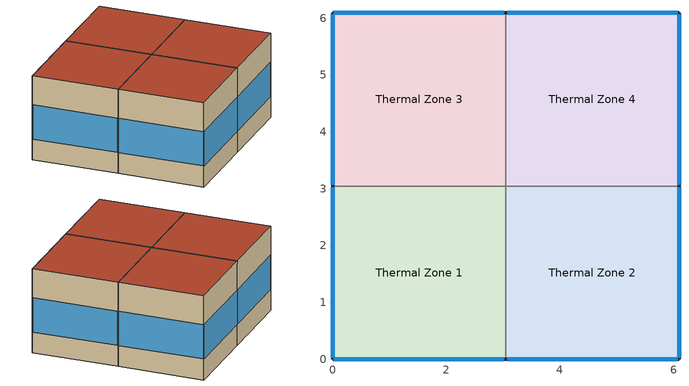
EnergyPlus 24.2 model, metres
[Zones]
Thermal Zone 1
 floor ground (ExtSlabCarpet 4in ClimateZone 1-8): 3.05,3.05 3.05,0 0,0 0,3.05 z0
 wall outside (ASHRAE 189.1-2009 ExtWall Mass ClimateZone 5): 0,3.05 0,0 3.05,0 z0:3.05
 wall to Thermal Zone 3 (Interior Wall): 3.05,3.05 0,3.05 z0:3.05
 wall to Thermal Zone 2 (Interior Wall): 3.05,0 3.05,3.05 z0:3.05
 window (ASHRAE 189.1-2009 ExtWindow ClimateZone 4-5): 0.03,0 3.02,0 / 0,3.02 0,0.03 z0.76:2
 roof outside (ASHRAE 189.1-2009 ExtRoof IEAD ClimateZone 2-5): 3.05,0 3.05,3.05 0,3.05 0,0 z3.05
Thermal Zone 2
 floor ground (ExtSlabCarpet 4in ClimateZone 1-8): 6.1,3.05 6.1,0 3.05,0 3.05,3.05 z0
 wall outside (ASHRAE 189.1-2009 ExtWall Mass ClimateZone 5): 3.05,0 6.1,0 6.1,3.05 z0:3.05
 wall to Thermal Zone 4 (Interior Wall): 6.1,3.05 3.05,3.05 z0:3.05
 window (ASHRAE 189.1-2009 ExtWindow ClimateZone 4-5): 6.1,0.03 6.1,3.02 / 3.07,0 6.07,0 z0.76:2
 roof outside (ASHRAE 189.1-2009 ExtRoof IEAD ClimateZone 2-5): 6.1,0 6.1,3.05 3.05,3.05 3.05,0 z3.05
Thermal Zone 3
 floor ground (ExtSlabCarpet 4in ClimateZone 1-8): 3.05,6.1 3.05,3.05 0,3.05 0,6.1 z0
 wall outside (ASHRAE 189.1-2009 ExtWall Mass ClimateZone 5): 3.05,6.1 0,6.1 0,3.05 z0:3.05
 wall to Thermal Zone 4 (Interior Wall): 3.05,3.05 3.05,6.1 z0:3.05
 window (ASHRAE 189.1-2009 ExtWindow ClimateZone 4-5): 3.02,6.1 0.03,6.1 / 0,6.07 0,3.07 z0.76:2
 roof outside (ASHRAE 189.1-2009 ExtRoof IEAD ClimateZone 2-5): 3.05,3.05 3.05,6.1 0,6.1 0,3.05 z3.05
Thermal Zone 4
 floor ground (ExtSlabCarpet 4in ClimateZone 1-8): 6.1,6.1 6.1,3.05 3.05,3.05 3.05,6.1 z0
 wall outside (ASHRAE 189.1-2009 ExtWall Mass ClimateZone 5): 6.1,3.05 6.1,6.1 3.05,6.1 z0:3.05
 window (ASHRAE 189.1-2009 ExtWindow ClimateZone 4-5): 6.07,6.1 3.07,6.1 / 6.1,3.07 6.1,6.07 z0.76:2
 roof outside (ASHRAE 189.1-2009 ExtRoof IEAD ClimateZone 2-5): 6.1,3.05 6.1,6.1 3.05,6.1 3.05,3.05 z3.05
[Building]
Building 1
[Site:Location]
Denver.Intl.AP: Latitude {deg}=39.833; Longitude {deg}=-104.658; Time Zone {hr}=-7; Elevation {m}=1650.2
[Material] Thermal Absorptance=0.9
Name | Roughness | Thickness {m} | Conductivity {W/m-K} | Density {kg/m3} | Specific Heat {J/kg-K} | Solar Absorptance | Visible Absorptance
1/2IN Gypsum | Smooth | 0.0127 | 0.16 | 784.9 | 830 | 0.4 | 0.4
1IN Stucco | Smooth | 0.0253 | 0.6918 | 1858 | 837 | 0.92 | 0.92
8IN Concrete HW | MediumRough | 0.2033 | 1.7296 | 2243 | 837 | 0.65 | 0.65
G01a 19mm gypsum board | MediumSmooth | 0.019 | 0.16 | 800 | 1090 | 0.4 | 0.4
MAT-CC05 4 HW CONCRETE | Rough | 0.1016 | 1.311 | 2240 | 836.8 | 0.85 | 0.85
Metal Decking | MediumSmooth | 0.0015 | 45.006 | 7680 | 418.4 | 0.6 | 0.6
Roof Insulation [21] | MediumRough | 0.2105 | 0.049 | 265 | 836.8 | 0.7 | 0.7
Roof Membrane | VeryRough | 0.0095 | 0.16 | 1121.29 | 1460 | 0.7 | 0.7
Wall Insulation [40] | MediumRough | 0.0794 | 0.0432 | 91 | 837 | 0.5 | 0.5
[Material:AirGap]
F04 Wall air space resistance: Thermal Resistance {m2-K/W}=0.15
[Material:NoMass]
CP02 CARPET PAD: Roughness=Smooth; Thermal Resistance {m2-K/W}=0.1; Thermal Absorptance=0.9; Solar Absorptance=0.8; Visible Absorptance=0.8
[WindowMaterial:Glazing]
Theoretical Glass [207]: Optical Data Type=SpectralAverage; Thickness {m}=0.003; Solar Transmittance at Normal Incidence=0.3311; Front Side Solar Reflectance at Normal Incidence=0.6189; Back Side Solar Reflectance at Normal Incidence=0; Visible Transmittance at Normal Incidence=0.44; Front Side Visible Reflectance at Normal Incidence=0.51; Back Side Visible Reflectance at Normal Incidence=0; Infrared Transmittance at Normal Incidence=0; Front Side Infrared Hemispherical Emissivity=0.9; Back Side Infrared Hemispherical Emissivity=0.9; Conductivity {W/m-K}=0.0133; Dirt Correction Factor for Solar and Visible Transmittance=1; Solar Diffusing=No
[Construction]
ASHRAE 189.1-2009 ExtRoof IEAD ClimateZone 2-5: Roof Membrane, Roof Insulation [21], Metal Decking
ASHRAE 189.1-2009 ExtWall Mass ClimateZone 5: 1IN Stucco, 8IN Concrete HW, Wall Insulation [40], 1/2IN Gypsum
ASHRAE 189.1-2009 ExtWindow ClimateZone 4-5: Theoretical Glass [207]
ExtSlabCarpet 4in ClimateZone 1-8: MAT-CC05 4 HW CONCRETE, CP02 CARPET PAD
Interior Wall: G01a 19mm gypsum board, F04 Wall air space resistance, G01a 19mm gypsum board
[Zone] Multiplier=1; Part of Total Floor Area=Yes
Thermal Zone 1; Thermal Zone 2; Thermal Zone 3; Thermal Zone 4
[Space]
Name | Zone | Space Type
Space 101 | Thermal Zone 1 | 189.1-2009 - Office - WholeBuilding - Md Office - CZ4-8 1
Space 102 | Thermal Zone 2 | 189.1-2009 - Office - WholeBuilding - Md Office - CZ4-8 2
Space 103 | Thermal Zone 3 | 189.1-2009 - Office - WholeBuilding - Md Office - CZ4-8 3
Space 104 | Thermal Zone 4 | 189.1-2009 - Office - WholeBuilding - Md Office - CZ4-8 4
[SpaceList]
189.1-2009 - Office - WholeBuilding - Md Office - CZ4-8 1: Space 101
189.1-2009 - Office - WholeBuilding - Md Office - CZ4-8 2: Space 102
189.1-2009 - Office - WholeBuilding - Md Office - CZ4-8 3: Space 103
189.1-2009 - Office - WholeBuilding - Md Office - CZ4-8 4: Space 104
[Lights] Schedule=Office Bldg Light; Design Level Calculation Method=Watts/Area; Watts per Floor Area {W/m2}=9.68752
Name | Zone or ZoneList or Space or SpaceList
189.1-2009 - Office - WholeBuilding - Md Office - CZ4-8 Lights 1 | 189.1-2009 - Office - WholeBuilding - Md Office - CZ4-8 1
189.1-2009 - Office - WholeBuilding - Md Office - CZ4-8 Lights 2 | 189.1-2009 - Office - WholeBuilding - Md Office - CZ4-8 2
189.1-2009 - Office - WholeBuilding - Md Office - CZ4-8 Lights 3 | 189.1-2009 - Office - WholeBuilding - Md Office - CZ4-8 3
189.1-2009 - Office - WholeBuilding - Md Office - CZ4-8 Lights 4 | 189.1-2009 - Office - WholeBuilding - Md Office - CZ4-8 4
[People] Number of People Schedule=Medium Office Bldg Occ; Number of People Calculation Method=People/Area; People per Floor Area {person/m2}=0.0538196; Fraction Radiant=0.3; Activity Level Schedule=Medium Office Activity
Name | Zone or ZoneList or Space or SpaceList
189.1-2009 - Office - WholeBuilding - Md Office - CZ4-8 People 1 | 189.1-2009 - Office - WholeBuilding - Md Office - CZ4-8 1
189.1-2009 - Office - WholeBuilding - Md Office - CZ4-8 People 2 | 189.1-2009 - Office - WholeBuilding - Md Office - CZ4-8 2
189.1-2009 - Office - WholeBuilding - Md Office - CZ4-8 People 3 | 189.1-2009 - Office - WholeBuilding - Md Office - CZ4-8 3
189.1-2009 - Office - WholeBuilding - Md Office - CZ4-8 People 4 | 189.1-2009 - Office - WholeBuilding - Md Office - CZ4-8 4
[ElectricEquipment] Schedule=Medium Office Bldg Equip; Design Level Calculation Method=Watts/Area; Watts per Floor Area {W/m2}=5.81251
Name | Zone or ZoneList or Space or SpaceList
189.1-2009 - Office - WholeBuilding - Md Office - CZ4-8 Electric Equipment 1 | 189.1-2009 - Office - WholeBuilding - Md Office - CZ4-8 1
189.1-2009 - Office - WholeBuilding - Md Office - CZ4-8 Electric Equipment 2 | 189.1-2009 - Office - WholeBuilding - Md Office - CZ4-8 2
189.1-2009 - Office - WholeBuilding - Md Office - CZ4-8 Electric Equipment 3 | 189.1-2009 - Office - WholeBuilding - Md Office - CZ4-8 3
189.1-2009 - Office - WholeBuilding - Md Office - CZ4-8 Electric Equipment 4 | 189.1-2009 - Office - WholeBuilding - Md Office - CZ4-8 4
[ZoneInfiltration:DesignFlowRate] Schedule=Medium Office Infil Quarter On; Design Flow Rate Calculation Method=Flow/ExteriorArea; Flow Rate per Exterior Surface Area {m3/s-m2}=0.000226568
Name | Zone or ZoneList or Space or SpaceList
189.1-2009 - Office - WholeBuilding - Md Office - CZ4-8 Infiltration 1 | 189.1-2009 - Office - WholeBuilding - Md Office - CZ4-8 1
189.1-2009 - Office - WholeBuilding - Md Office - CZ4-8 Infiltration 2 | 189.1-2009 - Office - WholeBuilding - Md Office - CZ4-8 2
189.1-2009 - Office - WholeBuilding - Md Office - CZ4-8 Infiltration 3 | 189.1-2009 - Office - WholeBuilding - Md Office - CZ4-8 3
189.1-2009 - Office - WholeBuilding - Md Office - CZ4-8 Infiltration 4 | 189.1-2009 - Office - WholeBuilding - Md Office - CZ4-8 4
[ZoneControl:Thermostat] Temperature Difference Between Cutout And Setpoint {deltaC}=0
Name | Zone or ZoneList | Control Type Schedule | Control 1
Thermal Zone 1 Thermostat | Thermal Zone 1 | Thermal Zone 1 Thermostat Schedule | Thermostat Setpoint Dual Setpoint 4
Thermal Zone 2 Thermostat | Thermal Zone 2 | Thermal Zone 2 Thermostat Schedule | Thermostat Setpoint Dual Setpoint 1
Thermal Zone 3 Thermostat | Thermal Zone 3 | Thermal Zone 3 Thermostat Schedule | Thermostat Setpoint Dual Setpoint 2
Thermal Zone 4 Thermostat | Thermal Zone 4 | Thermal Zone 4 Thermostat Schedule | Thermostat Setpoint Dual Setpoint 3
[ThermostatSetpoint:DualSetpoint] Heating Setpoint Temperature Schedule=Small Office HtgSetp; Cooling Setpoint Temperature Schedule=Small Office ClgSetp
Thermostat Setpoint Dual Setpoint 4; Thermostat Setpoint Dual Setpoint 1; Thermostat Setpoint Dual Setpoint 2; Thermostat Setpoint Dual Setpoint 3
[ZoneVentilation:DesignFlowRate] Schedule=Medium Office Bldg Occ; Design Flow Rate Calculation Method=Flow/Person; Flow Rate per Person {m3/s-person}=0.00943895
Name | Zone or ZoneList or Space or SpaceList
Thermal Zone 1 Ventilation per Person | Thermal Zone 1
Thermal Zone 2 Ventilation per Person | Thermal Zone 2
Thermal Zone 3 Ventilation per Person | Thermal Zone 3
Thermal Zone 4 Ventilation per Person | Thermal Zone 4
[Schedule:Day:Interval]
Office Bldg Light Rule 1 Day Schedule: No, 24:00, 0.05
Office Bldg Light Default Schedule: No, 05:00, 0.05, 07:00, 0.1, 08:00, 0.3, 17:00, 0.9, 18:00, 0.7, 20:00, 0.5, 22:00, 0.3, 23:00, 0.1, 24:00, 0.05
Office Bldg Light Rule 2 Day Schedule: No, 06:00, 0.05, 08:00, 0.1, 14:00, 0.5, 17:00, 0.15, 24:00, 0.05
Office Bldg Light Summer Design Day; Medium Office Bldg Equip Summer Design Day; Medium Office Infil Quarter On Rule 1 Day Schedule: No, 24:00, 1
Office Bldg Light Winter Design Day; Medium Office Bldg Occ Rule 1 Day Schedule; Medium Office Bldg Occ Winter Design Day; Medium Office Bldg Equip Winter Design Day: No, 24:00, 0
Medium Office Bldg Occ Default Schedule: No, 06:00, 0, 07:00, 0.1, 08:00, 0.2, 12:00, 0.95, 13:00, 0.5, 17:00, 0.95, 18:00, 0.7, 20:00, 0.4, 22:00, 0.1, 24:00, 0.05
Medium Office Bldg Occ Rule 2 Day Schedule: No, 06:00, 0, 08:00, 0.1, 14:00, 0.5, 17:00, 0.1, 24:00, 0
Medium Office Bldg Occ Summer Design Day: No, 06:00, 0, 22:00, 1, 24:00, 0.05
Medium Office Activity Default Schedule; Medium Office Activity Summer Design Day; Medium Office Activity Winter Design Day: No, 24:00, 120
Medium Office Bldg Equip Rule 1 Day Schedule: No, 24:00, 0.3
Medium Office Bldg Equip Default Schedule: No, 08:00, 0.4, 12:00, 0.9, 13:00, 0.8, 17:00, 0.9, 18:00, 0.8, 20:00, 0.6, 22:00, 0.5, 24:00, 0.4
Medium Office Bldg Equip Rule 2 Day Schedule: No, 06:00, 0.3, 08:00, 0.4, 14:00, 0.5, 17:00, 0.35, 24:00, 0.3
Small Office HtgSetp Rule 1 Day Schedule; Small Office HtgSetp Summer Design Day: No, 24:00, 15.6
Small Office HtgSetp Default Schedule: No, 06:00, 15.6, 22:00, 21, 24:00, 15.6
Small Office HtgSetp Rule 2 Day Schedule: No, 06:00, 15.6, 18:00, 21, 24:00, 15.6
Small Office HtgSetp Winter Design Day: No, 24:00, 21
Small Office ClgSetp Rule 1 Day Schedule; Small Office ClgSetp Winter Design Day: No, 24:00, 26.7
Small Office ClgSetp Default Schedule; Small Office ClgSetp Summer Design Day: No, 06:00, 26.7, 22:00, 24, 24:00, 26.7
Small Office ClgSetp Rule 2 Day Schedule: No, 06:00, 26.7, 18:00, 24, 24:00, 26.7
Medium Office Infil Quarter On Default Schedule; Medium Office Infil Quarter On Summer Design Day: No, 06:00, 1, 22:00, 0.25, 24:00, 1
Medium Office Infil Quarter On Rule 2 Day Schedule; Medium Office Infil Quarter On Winter Design Day: No, 06:00, 1, 18:00, 0.25, 24:00, 1
[Schedule:Week:Daily]
Office Bldg Light Week Rule - Jan1-Dec31: Office Bldg Light Rule 1 Day Schedule, Office Bldg Light Default Schedule, Office Bldg Light Default Schedule, Office Bldg Light Default Schedule, Office Bldg Light Default Schedule, Office Bldg Light Default Schedule, Office Bldg Light Rule 2 Day Schedule, Office Bldg Light Default Schedule, Office Bldg Light Summer Design Day, Office Bldg Light Winter Design Day, Office Bldg Light Default Schedule, Office Bldg Light Default Schedule
Medium Office Bldg Occ Week Rule - Jan1-Dec31: Medium Office Bldg Occ Rule 1 Day Schedule, Medium Office Bldg Occ Default Schedule, Medium Office Bldg Occ Default Schedule, Medium Office Bldg Occ Default Schedule, Medium Office Bldg Occ Default Schedule, Medium Office Bldg Occ Default Schedule, Medium Office Bldg Occ Rule 2 Day Schedule, Medium Office Bldg Occ Default Schedule, Medium Office Bldg Occ Summer Design Day, Medium Office Bldg Occ Winter Design Day, Medium Office Bldg Occ Default Schedule, Medium Office Bldg Occ Default Schedule
Medium Office Activity Week Rule - Jan1-Dec31: Medium Office Activity Default Schedule, Medium Office Activity Default Schedule, Medium Office Activity Default Schedule, Medium Office Activity Default Schedule, Medium Office Activity Default Schedule, Medium Office Activity Default Schedule, Medium Office Activity Default Schedule, Medium Office Activity Default Schedule, Medium Office Activity Summer Design Day, Medium Office Activity Winter Design Day, Medium Office Activity Default Schedule, Medium Office Activity Default Schedule
Medium Office Bldg Equip Week Rule - Jan1-Dec31: Medium Office Bldg Equip Rule 1 Day Schedule, Medium Office Bldg Equip Default Schedule, Medium Office Bldg Equip Default Schedule, Medium Office Bldg Equip Default Schedule, Medium Office Bldg Equip Default Schedule, Medium Office Bldg Equip Default Schedule, Medium Office Bldg Equip Rule 2 Day Schedule, Medium Office Bldg Equip Default Schedule, Medium Office Bldg Equip Summer Design Day, Medium Office Bldg Equip Winter Design Day, Medium Office Bldg Equip Default Schedule, Medium Office Bldg Equip Default Schedule
Small Office HtgSetp Week Rule - Jan1-Dec31: Small Office HtgSetp Rule 1 Day Schedule, Small Office HtgSetp Default Schedule, Small Office HtgSetp Default Schedule, Small Office HtgSetp Default Schedule, Small Office HtgSetp Default Schedule, Small Office HtgSetp Default Schedule, Small Office HtgSetp Rule 2 Day Schedule, Small Office HtgSetp Default Schedule, Small Office HtgSetp Summer Design Day, Small Office HtgSetp Winter Design Day, Small Office HtgSetp Default Schedule, Small Office HtgSetp Default Schedule
Small Office ClgSetp Week Rule - Jan1-Dec31: Small Office ClgSetp Rule 1 Day Schedule, Small Office ClgSetp Default Schedule, Small Office ClgSetp Default Schedule, Small Office ClgSetp Default Schedule, Small Office ClgSetp Default Schedule, Small Office ClgSetp Default Schedule, Small Office ClgSetp Rule 2 Day Schedule, Small Office ClgSetp Default Schedule, Small Office ClgSetp Summer Design Day, Small Office ClgSetp Winter Design Day, Small Office ClgSetp Default Schedule, Small Office ClgSetp Default Schedule
Medium Office Infil Quarter On Week Rule - Jan1-Dec31: Medium Office Infil Quarter On Rule 1 Day Schedule, Medium Office Infil Quarter On Default Schedule, Medium Office Infil Quarter On Default Schedule, Medium Office Infil Quarter On Default Schedule, Medium Office Infil Quarter On Default Schedule, Medium Office Infil Quarter On Default Schedule, Medium Office Infil Quarter On Rule 2 Day Schedule, Medium Office Infil Quarter On Default Schedule, Medium Office Infil Quarter On Summer Design Day, Medium Office Infil Quarter On Winter Design Day, Medium Office Infil Quarter On Default Schedule, Medium Office Infil Quarter On Default Schedule
[Schedule:Year]
Office Bldg Light: Office Bldg Light Week Rule - Jan1-Dec31, 1, 1, 12, 31
Medium Office Bldg Occ: Medium Office Bldg Occ Week Rule - Jan1-Dec31, 1, 1, 12, 31
Medium Office Activity: Medium Office Activity Week Rule - Jan1-Dec31, 1, 1, 12, 31
Medium Office Bldg Equip: Medium Office Bldg Equip Week Rule - Jan1-Dec31, 1, 1, 12, 31
Small Office HtgSetp: Small Office HtgSetp Week Rule - Jan1-Dec31, 1, 1, 12, 31
Small Office ClgSetp: Small Office ClgSetp Week Rule - Jan1-Dec31, 1, 1, 12, 31
Medium Office Infil Quarter On: Medium Office Infil Quarter On Week Rule - Jan1-Dec31, 1, 1, 12, 31
[Schedule:Compact]
Thermal Zone 1 Thermostat Schedule; Thermal Zone 2 Thermostat Schedule; Thermal Zone 3 Thermostat Schedule; Thermal Zone 4 Thermostat Schedule: Through: 12/31, For: AllDays, Until: 24:00, 4
